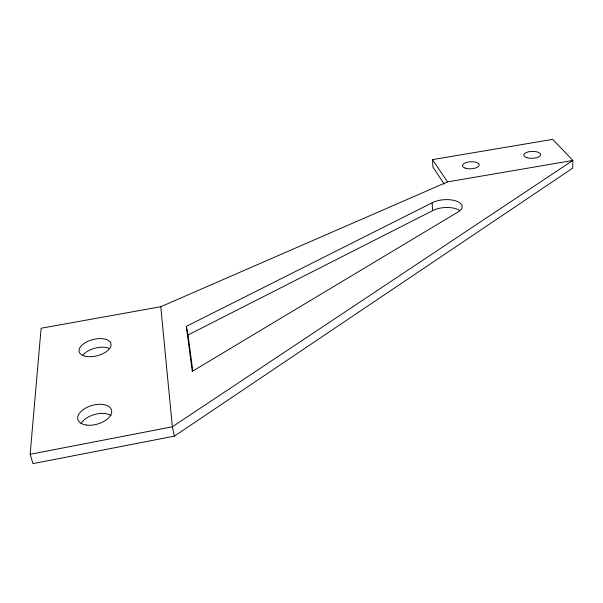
<?xml version="1.0" encoding="UTF-8"?>
<svg xmlns="http://www.w3.org/2000/svg" width="603" height="603" viewBox="0 0 603 603"><rect width="100%" height="100%" fill="white"/><g stroke="black" fill="none" stroke-linecap="round" stroke-linejoin="round"><path stroke-width="0.9" d="M30.15 454.293L41.102 328.236L160.767 306.723L447.524 181.902L572.85 160.443L572.744 168.109L174.373 436.135L32.977 463.632L30.15 454.293L172.36 426.788L572.85 160.443L552.695 139.368L432.494 159.607L432.916 167.054L444.29 184.156M192.824 371.079L188.015 334.989L432.607 210.666A17.223 7.922 -3.3 0 1 459.599 210.394M186.327 326.366L432.147 202.789A17.299 7.847 -3.3 0 1 456.441 201.138A17.299 7.847 -3.3 0 1 457.835 212.113L192.282 371.358L186.327 326.366L188.015 334.989M432.494 159.607L447.524 181.902M174.373 436.135L172.36 426.788L160.767 306.723M432.147 202.789L432.607 210.666M82.558 355.619A16.326 8.434 -14.4 0 1 109.799 348.692M81.119 423.638A17.381 9.784 -16.1 0 1 94.89 414.389A17.381 9.784 -16.1 0 1 111.05 415.595M526.803 157.624A8.412 3.46 -1.6 0 0 540.492 155.265A8.412 3.46 -1.6 0 0 529.344 151.662A8.412 3.46 -1.6 0 0 526.803 157.624M87.179 356.569A16.402 8.367 -14.2 0 0 111.095 344.615A16.402 8.367 -14.2 0 0 86.907 341.788A16.402 8.367 -14.2 0 0 87.179 356.569M465.162 168.109A8.404 3.535 -2.9 0 0 479.046 165.712A8.404 3.535 -2.9 0 0 468.373 161.996A8.404 3.535 -2.9 0 0 465.162 168.109M86.357 425.062A17.472 9.708 -15.9 0 0 111.706 411.404A17.472 9.708 -15.9 0 0 86.025 407.854A17.472 9.708 -15.9 0 0 86.357 425.062"/></g></svg>
